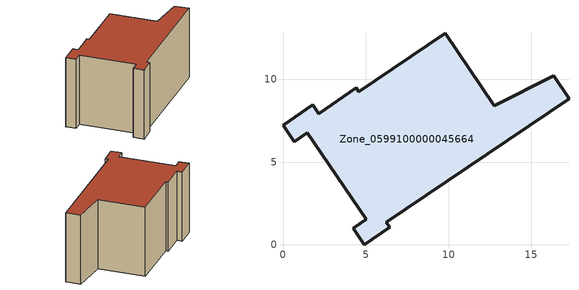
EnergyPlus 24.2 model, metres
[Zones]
Zone_0599100000045664
 floor ground (C_G): 12.77,8.4 16.35,10.22 17.28,8.84 6.24,1.37 6.45,1.05 4.91,0 4.23,0.99 5.04,1.54 1.47,6.78 0.67,6.23 0,7.22 1.8,8.45 2.15,7.93 4.43,9.48 4.58,9.24 9.79,12.79 z0
 wall outside (C_F): 2.15,7.93 1.8,8.45 0,7.22 0.67,6.23 1.47,6.78 5.04,1.54 4.23,0.99 4.91,0 6.45,1.05 6.24,1.37 17.28,8.84 16.35,10.22 12.77,8.4 9.79,12.79 4.58,9.24 4.43,9.48 2.15,7.93 z0:8.09
 roof outside (C_R): 6.24,1.37 17.28,8.84 16.35,10.22 12.77,8.4 9.79,12.79 4.58,9.24 4.43,9.48 2.15,7.93 1.8,8.45 0,7.22 0.67,6.23 1.47,6.78 5.04,1.54 4.23,0.99 4.91,0 6.45,1.05 z8.09
[BUILDING]
Pand.0599100000045664: North Axis=0; Terrain=City; Loads Convergence Tolerance Value=0.04; Temperature Convergence Tolerance Value=0.4; Solar Distribution=FullExterior; Maximum Number of Warmup Days=25; Minimum Number of Warmup Days=1
[Site:Location]
Rotterdam.The.Hague.AP_ZH_NLD Design_Conditions: Latitude=51.96; Longitude=4.45; Time Zone=1; Elevation=-4.5
[SITE:GROUNDTEMPERATURE:BUILDINGSURFACE]
18, 18, 18, 18, 18, 18, 18, 18, 18, 18, 18, 18
[MATERIAL] Thermal Absorptance=0.9; Solar Absorptance=0.7; Visible Absorptance=0.7
Name | Roughness | Thickness | Conductivity | Density | Specific Heat
G.TI.1965-1974 | MediumSmooth | 0.15 | 0.882353 | 540 | 1210
F.TI.1965-1974 | Rough | 0.3 | 0.697674 | 1920 | 840
R.TI.1965-1974 | MediumRough | 0.2 | 0.232558 | 1500 | 1000
[CONSTRUCTION]
C_G: G.TI.1965-1974
C_F: F.TI.1965-1974
C_R: R.TI.1965-1974
[ZONE]
Zone_0599100000045664: Type=1; Multiplier=1; Ceiling Height=Autocalculate; Volume=Autocalculate; Floor Area=autocalculate; Part of Total Floor Area=Yes
[ZONEINFILTRATION:DESIGNFLOWRATE]
Infil_Zone_0599100000045664: Zone or ZoneList or Space or SpaceList=Zone_0599100000045664; Schedule=AlwaysOn; Design Flow Rate Calculation Method=Flow/Area; Flow Rate per Floor Area=0.003; Constant Term Coefficient=1; Temperature Term Coefficient=0; Velocity Term Coefficient=0; Velocity Squared Term Coefficient=0
[HVACTEMPLATE:ZONE:IDEALLOADSAIRSYSTEM]
Zone_0599100000045664: Maximum Heating Supply Air Temperature=50; Minimum Cooling Supply Air Temperature=13; Maximum Heating Supply Air Humidity Ratio=0.0156; Minimum Cooling Supply Air Humidity Ratio=0.0077; Heating Limit=NoLimit; Cooling Limit=NoLimit; Dehumidification Control Type=ConstantSensibleHeatRatio; Cooling Sensible Heat Ratio=0.7; Dehumidification Setpoint=60; Humidification Control Type=None; Humidification Setpoint=30; Outdoor Air Method=None; Outdoor Air Flow Rate per Person=0.00944; Outdoor Air Flow Rate per Zone Floor Area=0; Outdoor Air Flow Rate per Zone=0; Demand Controlled Ventilation Type=None; Outdoor Air Economizer Type=NoEconomizer; Heat Recovery Type=None; Sensible Heat Recovery Effectiveness=0.7; Latent Heat Recovery Effectiveness=0.65
[ZONECONTROL:THERMOSTAT]
ThermostatControl_Zone_0599100000045664: Zone or ZoneList=Zone_0599100000045664; Control Type Schedule=DualSetpointControlType; Control 1=Thermostat_Zone_0599100000045664; Temperature Difference Between Cutout And Setpoint=0
[THERMOSTATSETPOINT:DUALSETPOINT]
Thermostat_Zone_0599100000045664: Heating Setpoint Temperature Schedule=HeatingSetpoint_Zone_0599100000045664; Cooling Setpoint Temperature Schedule=CoolingSetpoint_Zone_0599100000045664
[SCHEDULE:COMPACT]
HeatingSetpoint_Zone_0599100000045664: Through: 12/31, For: AllDays, Until: 24:00, 21
CoolingSetpoint_Zone_0599100000045664: Through: 12/31, For: AllDays, Until: 24:00, 24
DualSetpointControlType: Through: 12/31, For: AllDays, Until: 24:00, 4
AlwaysOn: Through: 12/31, For: AllDays, Until: 24:00, 1
